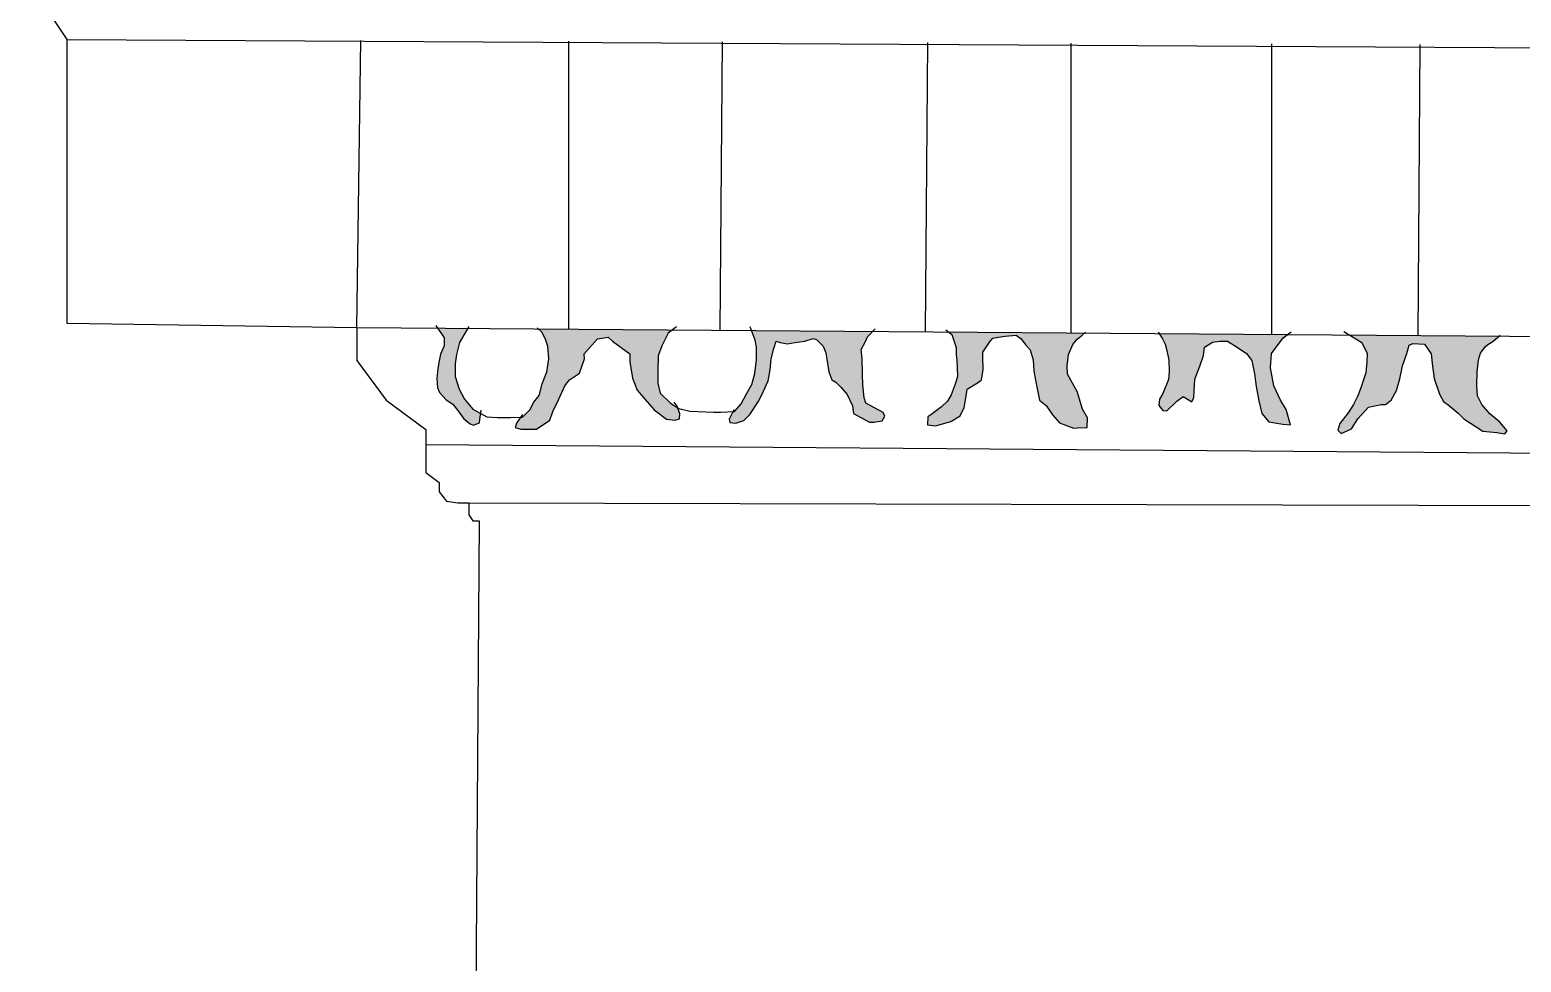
# Model space of a CAD drawing. Header units: millimetres. Extents: x 245 to 515, y 87 to 339.
# Drawn here: x 294.26 to 299.92, y 240.08 to 243.62 of the extents above; entities that cross this region are included whole.
import ezdxf

# ---------------------------------------------------------------- set-up
doc = ezdxf.new("R2010")
doc.units = ezdxf.units.MM
doc.layers.add('çziigi', color=10, linetype='Continuous')

msp = doc.modelspace()

# ---------------------------------------------------------------- hatches: boundary and pattern name
at = {"layer": 'çziigi'}
h = msp.add_hatch(color=256, dxfattribs=at)
h.dxf.hatch_style = 1
h.paths.add_polyline_path([(295.8764, 242.3888), (295.8886, 242.4345), (295.9197, 242.4885), (295.8045, 242.4894), (295.8302, 242.4521), (295.8292, 242.422), (295.8156, 242.3899), (295.8107, 242.3647), (295.8059, 242.3356), (295.802, 242.2977), (295.8049, 242.2628), (295.8117, 242.2444), (295.8379, 242.2162), (295.8632, 242.2007), (295.8855, 242.1716), (295.904, 242.1444), (295.9283, 242.126), (295.9399, 242.1201), (295.9642, 242.1289), (295.9652, 242.1415), (295.9684, 242.1656), (295.9389, 242.1817), (295.9069, 242.2197), (295.8871, 242.2578), (295.8718, 242.305), (295.8718, 242.3537)])
h = msp.add_hatch(color=256, dxfattribs=at)
h.dxf.hatch_style = 1
h.paths.add_polyline_path([(296.4127, 242.4486), (296.4524, 242.4544), (296.4698, 242.4399), (296.5347, 242.3915), (296.5357, 242.3605), (296.5454, 242.2995), (296.5628, 242.254), (296.6016, 242.2095), (296.6277, 242.1785), (296.6742, 242.1437), (296.7071, 242.1389), (296.7236, 242.1447), (296.7246, 242.164), (296.7171, 242.1858), (296.6903, 242.2045), (296.6507, 242.2426), (296.6415, 242.2806), (296.6415, 242.3263), (296.643, 242.3842), (296.6568, 242.4223), (296.6811, 242.4695), (296.6982, 242.4825), (296.1875, 242.4864), (296.2026, 242.4725), (296.2163, 242.4436), (296.2239, 242.4208), (296.227, 242.372), (296.2193, 242.3233), (296.2026, 242.2776), (296.1904, 242.2334), (296.1706, 242.2076), (296.1553, 242.1786), (296.1279, 242.1512), (296.12, 242.1509), (296.1047, 242.1282), (296.0998, 242.1118), (296.1211, 242.105), (296.1802, 242.105), (296.2306, 242.1398), (296.2422, 242.1718), (296.2645, 242.2172), (296.2877, 242.2705), (296.3061, 242.2927), (296.3439, 242.3179), (296.3633, 242.3721), (296.3623, 242.3915)])
h = msp.add_hatch(color=256, dxfattribs=at)
h.dxf.hatch_style = 1
h.paths.add_polyline_path([(301.0862, 242.4102), (301.1005, 242.3777), (301.112, 242.3233), (301.1187, 242.2765), (301.1378, 242.2317), (301.1646, 242.2059), (301.2209, 242.0732), (301.2773, 242.0302), (301.2869, 242.0311), (301.3041, 242.0913), (301.2945, 242.1324), (301.2009, 242.3214), (301.1818, 242.3606), (301.1818, 242.3835), (301.1971, 242.4054), (301.2305, 242.4207), (301.2496, 242.4255), (301.2655, 242.4473), (300.833, 242.4506), (300.8511, 242.4303), (300.9104, 242.3415), (300.9123, 242.3138), (300.8884, 242.2412), (300.8607, 242.1868), (300.8435, 242.16), (300.8272, 242.1285), (300.8349, 242.1209), (300.898, 242.1476), (300.9314, 242.1868), (300.9515, 242.2355), (300.9734, 242.287), (300.9725, 242.3348), (300.9725, 242.3644), (301.0069, 242.3988), (301.0337, 242.4073)])
h.paths.add_polyline_path([(301.7296, 242.4228), (301.7016, 242.4497), (301.6814, 242.4661), (301.6621, 242.4738), (301.6371, 242.4892), (301.6228, 242.4964), (301.6228, 242.4445), (301.5448, 242.4451), (301.5687, 242.4007), (301.5754, 242.3612), (301.5966, 242.3285), (301.6015, 242.2803), (301.5764, 242.2399), (301.5196, 242.1773), (301.5042, 242.1523), (301.5032, 242.1244), (301.5196, 242.109), (301.562, 242.1263), (301.5947, 242.1667), (301.6255, 242.2081), (301.6381, 242.2514), (301.6361, 242.2957), (301.641, 242.3352), (301.666, 242.3246), (301.6699, 242.3025), (301.6939, 242.2967), (301.7199, 242.3535), (301.7305, 242.3987)])
h.paths.add_polyline_path([(301.6228, 242.4964), (301.614, 242.5008), (301.5774, 242.4834), (301.5677, 242.4748), (301.5412, 242.4517), (301.5448, 242.4451), (301.6228, 242.4445)])
h.paths.add_polyline_path([(300.527, 242.3395), (300.5289, 242.3729), (300.5451, 242.4168), (300.5528, 242.4245), (300.5866, 242.4525), (300.0248, 242.4568), (300.0471, 242.4476), (300.0672, 242.417), (300.0853, 242.3836), (300.0977, 242.3521), (300.0996, 242.3187), (300.0882, 242.2652), (300.071, 242.2299), (300.049, 242.185), (300.0242, 242.1363), (300.0232, 242.1172), (300.048, 242.1038), (300.0882, 242.1134), (300.1369, 242.1697), (300.1388, 242.2022), (300.1665, 242.2174), (300.1914, 242.2174), (300.2076, 242.2556), (300.2067, 242.3244), (300.2181, 242.3674), (300.2344, 242.4094), (300.243, 242.4227), (300.264, 242.4294), (300.3022, 242.4332), (300.3481, 242.4246), (300.3672, 242.3998), (300.372, 242.3759), (300.3749, 242.3301), (300.3815, 242.2786), (300.3921, 242.2451), (300.4159, 242.2146), (300.4744, 242.1533), (300.5002, 242.1352), (300.5614, 242.0941), (300.5786, 242.0903), (300.6101, 242.095), (300.6149, 242.1208), (300.5882, 242.1667), (300.5585, 242.2125), (300.5385, 242.2516), (300.5308, 242.2965)])
h.paths.add_polyline_path([(299.7545, 242.3234), (299.7602, 242.3682), (299.7669, 242.394), (299.785, 242.4179), (299.7946, 242.4274), (299.8137, 242.4389), (299.8372, 242.4583), (299.2704, 242.4627), (299.3166, 242.4344), (299.3367, 242.3924), (299.3357, 242.3609), (299.331, 242.3189), (299.3119, 242.2587), (299.3004, 242.2289), (299.2851, 242.1993), (299.265, 242.1668), (299.2325, 242.1267), (299.2249, 242.1009), (299.2383, 242.0885), (299.2765, 242.1067), (299.3013, 242.1439), (299.3415, 242.1888), (299.3892, 242.1993), (299.4064, 242.1993), (299.4284, 242.2155), (299.4485, 242.2518), (299.4609, 242.2967), (299.4705, 242.3454), (299.4877, 242.3931), (299.4963, 242.4246), (299.5097, 242.4304), (299.5546, 242.4284), (299.5794, 242.3912), (299.5851, 242.3444), (299.5909, 242.2976), (299.6119, 242.2384), (299.6272, 242.2107), (299.6444, 242.1983), (299.6826, 242.1659), (299.7036, 242.1449), (299.7764, 242.098), (299.829, 242.0932), (299.8596, 242.0875), (299.8691, 242.099), (299.8405, 242.1324), (299.8032, 242.1639), (299.7717, 242.1992), (299.7554, 242.2317), (299.7535, 242.2699)])
h.paths.add_polyline_path([(299.0173, 242.4517), (299.0337, 242.4645), (298.5456, 242.4682), (298.5575, 242.4505), (298.5689, 242.4285), (298.5756, 242.4046), (298.5833, 242.3674), (298.5842, 242.3244), (298.5823, 242.2939), (298.5603, 242.2404), (298.5479, 242.2194), (298.545, 242.1946), (298.5603, 242.1764), (298.5756, 242.1755), (298.6129, 242.2117), (298.6377, 242.2289), (298.6702, 242.2089), (298.6779, 242.2251), (298.6817, 242.2958), (298.7008, 242.3445), (298.7142, 242.3846), (298.718, 242.417), (298.7486, 242.4361), (298.7772, 242.4399), (298.8059, 242.4399), (298.8422, 242.417), (298.8776, 242.3922), (298.8986, 242.3664), (298.9091, 242.3158), (298.9148, 242.2671), (298.9254, 242.2127), (298.9359, 242.165), (298.9636, 242.1325), (299.0161, 242.1239), (299.0458, 242.122), (299.0286, 242.1802), (299.0075, 242.2156), (298.9817, 242.27), (298.9693, 242.3378), (298.9731, 242.3932)])
h.paths.add_polyline_path([(298.2179, 242.4275), (298.2351, 242.4476), (298.2542, 242.4628), (298.2632, 242.4704), (297.7459, 242.4744), (297.7592, 242.4649), (297.7754, 242.4152), (297.7754, 242.3885), (297.7774, 242.3675), (297.7802, 242.3054), (297.7716, 242.2768), (297.7563, 242.2357), (297.742, 242.2118), (297.7191, 242.1899), (297.6789, 242.1593), (297.6675, 242.1517), (297.6656, 242.1221), (297.6961, 242.1173), (297.7554, 242.1345), (297.7907, 242.1555), (297.8051, 242.188), (297.8127, 242.23), (297.8165, 242.2577), (297.8605, 242.2844), (297.87, 242.292), (297.871, 242.293), (297.8777, 242.3321), (297.8767, 242.3789), (297.8758, 242.398), (297.9016, 242.4353), (297.914, 242.4515), (297.936, 242.4543), (297.9608, 242.4591), (298.0029, 242.4629), (298.022, 242.4486), (298.0401, 242.4247), (298.0564, 242.4066), (298.0679, 242.3684), (298.0707, 242.3274), (298.0765, 242.292), (298.0918, 242.2156), (298.1176, 242.1955), (298.1415, 242.1592), (298.1673, 242.1287), (298.2208, 242.1086), (298.2351, 242.1105), (298.2734, 242.1115), (298.2743, 242.1478), (298.2552, 242.1812), (298.2342, 242.248), (298.2112, 242.291), (298.1979, 242.3139), (298.1969, 242.3464), (298.2017, 242.3893)])
h.paths.add_polyline_path([(297.43, 242.438), (297.4377, 242.4561), (297.4581, 242.4766), (296.9974, 242.4802), (297.0119, 242.4436), (297.0164, 242.4162), (297.0164, 242.369), (297.0103, 242.3172), (296.9982, 242.2746), (296.9783, 242.2395), (296.9585, 242.2015), (296.9326, 242.1725), (296.9269, 242.1722), (296.9131, 242.1429), (296.915, 242.1305), (296.9379, 242.1286), (296.9685, 242.1381), (296.9914, 242.1611), (297.0249, 242.2126), (297.043, 242.2499), (297.0612, 242.289), (297.0679, 242.3301), (297.0726, 242.373), (297.0822, 242.4112), (297.0908, 242.4399), (297.1061, 242.4351), (297.1338, 242.4294), (297.1625, 242.4341), (297.2007, 242.4399), (297.2313, 242.4494), (297.2446, 242.4456), (297.2695, 242.4208), (297.28, 242.395), (297.2867, 242.3549), (297.2915, 242.3234), (297.3029, 242.2928), (297.3173, 242.2842), (297.3364, 242.2651), (297.3603, 242.2374), (297.3813, 242.1945), (297.3851, 242.1649), (297.4453, 242.1315), (297.4625, 242.1324), (297.4941, 242.1372), (297.5046, 242.1544), (297.4979, 242.1687), (297.4319, 242.204), (297.4253, 242.2241), (297.4205, 242.2737), (297.4195, 242.3138), (297.4176, 242.373), (297.4147, 242.4084)])

# ---------------------------------------------------------------- linework, layer by layer
for p, q in [((294.2555, 243.798), (294.3964, 243.5857)), ((294.3964, 243.5857), (294.3964, 242.5077)), ((294.3964, 243.5857), (427.6739, 242.8501)), ((295.4977, 242.4917), (295.5134, 243.5816)), ((296.3039, 242.4855), (296.3039, 243.5787)), ((296.8858, 243.5765), (296.8774, 242.4811)), ((297.6659, 243.5736), (297.6574, 242.4751)), ((298.2126, 242.4708), (298.2126, 243.5716)), ((298.9735, 243.5688), (298.9735, 242.4649)), ((299.5373, 243.5667), (299.5288, 242.4607)), ((294.3964, 242.5077), (295.4977, 242.4917)), ((295.4977, 242.4917), (301.6369, 242.4444)), ((295.4977, 242.4917), (295.4977, 242.3661)), ((295.7981, 242.4986), (295.8302, 242.4521)), ((295.9237, 242.4954), (295.8886, 242.4345)), ((296.2026, 242.4725), (296.1828, 242.4908)), ((296.2163, 242.4436), (296.2026, 242.4725)), ((296.6811, 242.4695), (296.6568, 242.4223)), ((296.7131, 242.4939), (296.6811, 242.4695)), ((297.0119, 242.4436), (296.9921, 242.4939)), ((297.4377, 242.4561), (297.4674, 242.4859)), ((297.7353, 242.482), (297.7592, 242.4649)), ((297.7592, 242.4649), (297.7754, 242.4152)), ((297.9608, 242.4591), (298.0029, 242.4629)), ((298.0029, 242.4629), (298.022, 242.4486)), ((298.2351, 242.4476), (298.2542, 242.4628)), ((298.2542, 242.4628), (298.2667, 242.4734)), ((298.5422, 242.4734), (298.5575, 242.4505)), ((299.0173, 242.4517), (299.0478, 242.4755)), ((299.2478, 242.4764), (299.3166, 242.4344)), ((299.8137, 242.4389), (299.8414, 242.4618)), ((295.8292, 242.422), (295.8156, 242.3899)), ((295.8302, 242.4521), (295.8292, 242.422)), ((295.8886, 242.4345), (295.8764, 242.3888)), ((296.2239, 242.4208), (296.2163, 242.4436)), ((296.227, 242.372), (296.2239, 242.4208)), ((296.3623, 242.3915), (296.4127, 242.4486)), ((296.4127, 242.4486), (296.4524, 242.4544)), ((296.4524, 242.4544), (296.4698, 242.4399)), ((296.4698, 242.4399), (296.5347, 242.3915)), ((296.6568, 242.4223), (296.643, 242.3842)), ((297.0164, 242.4162), (297.0119, 242.4436)), ((297.0164, 242.369), (297.0164, 242.4162)), ((297.0726, 242.373), (297.0822, 242.4112)), ((297.0822, 242.4112), (297.0908, 242.4399)), ((297.0908, 242.4399), (297.1061, 242.4351)), ((297.1061, 242.4351), (297.1338, 242.4294)), ((297.1338, 242.4294), (297.1625, 242.4341)), ((297.1625, 242.4341), (297.2007, 242.4399)), ((297.2007, 242.4399), (297.2313, 242.4494)), ((297.2313, 242.4494), (297.2446, 242.4456)), ((297.2446, 242.4456), (297.2695, 242.4208)), ((297.2695, 242.4208), (297.28, 242.395)), ((297.4147, 242.4084), (297.43, 242.438)), ((297.4176, 242.373), (297.4147, 242.4084)), ((297.43, 242.438), (297.4377, 242.4561)), ((297.7754, 242.4152), (297.7754, 242.3885)), ((297.8758, 242.398), (297.9016, 242.4353)), ((297.9016, 242.4353), (297.914, 242.4515)), ((297.914, 242.4515), (297.936, 242.4543)), ((297.936, 242.4543), (297.9608, 242.4591)), ((298.022, 242.4486), (298.0401, 242.4247)), ((298.0401, 242.4247), (298.0564, 242.4066)), ((298.0564, 242.4066), (298.0679, 242.3684)), ((298.2017, 242.3893), (298.2179, 242.4275)), ((298.2179, 242.4275), (298.2351, 242.4476)), ((298.5575, 242.4505), (298.5689, 242.4285)), ((298.5689, 242.4285), (298.5756, 242.4046)), ((298.5756, 242.4046), (298.5833, 242.3674)), ((298.7142, 242.3846), (298.718, 242.417)), ((298.718, 242.417), (298.7486, 242.4361)), ((298.7486, 242.4361), (298.7772, 242.4399)), ((298.7772, 242.4399), (298.8059, 242.4399)), ((298.8059, 242.4399), (298.8422, 242.417)), ((298.8422, 242.417), (298.8776, 242.3922)), ((298.9731, 242.3932), (299.0173, 242.4517)), ((299.3166, 242.4344), (299.3367, 242.3924)), ((299.4877, 242.3931), (299.4963, 242.4246)), ((299.4963, 242.4246), (299.5097, 242.4304)), ((299.5097, 242.4304), (299.5546, 242.4284)), ((299.5546, 242.4284), (299.5794, 242.3912)), ((299.7669, 242.394), (299.785, 242.4179)), ((299.785, 242.4179), (299.7946, 242.4274)), ((299.7946, 242.4274), (299.8137, 242.4389)), ((295.4977, 242.3661), (295.6094, 242.2159)), ((295.8107, 242.3647), (295.8059, 242.3356)), ((295.8156, 242.3899), (295.8107, 242.3647)), ((295.8764, 242.3888), (295.8718, 242.3537)), ((295.8718, 242.3537), (295.8718, 242.305)), ((296.2193, 242.3233), (296.227, 242.372)), ((296.3439, 242.3179), (296.3633, 242.3721)), ((296.3633, 242.3721), (296.3623, 242.3915)), ((296.5347, 242.3915), (296.5357, 242.3605)), ((296.5357, 242.3605), (296.5454, 242.2995)), ((296.643, 242.3842), (296.6415, 242.3263)), ((297.0103, 242.3172), (297.0164, 242.369)), ((297.0679, 242.3301), (297.0726, 242.373)), ((297.28, 242.395), (297.2867, 242.3549)), ((297.2867, 242.3549), (297.2915, 242.3234)), ((297.4195, 242.3138), (297.4176, 242.373)), ((297.7754, 242.3885), (297.7774, 242.3675)), ((297.7774, 242.3675), (297.7802, 242.3054)), ((297.8767, 242.3789), (297.8758, 242.398)), ((297.8777, 242.3321), (297.8767, 242.3789)), ((298.0679, 242.3684), (298.0707, 242.3274)), ((298.1969, 242.3464), (298.2017, 242.3893)), ((298.5833, 242.3674), (298.5842, 242.3244)), ((298.7008, 242.3445), (298.7142, 242.3846)), ((298.8776, 242.3922), (298.8986, 242.3664)), ((298.8986, 242.3664), (298.9091, 242.3158)), ((298.9693, 242.3378), (298.9731, 242.3932)), ((299.3357, 242.3609), (299.331, 242.3189)), ((299.3367, 242.3924), (299.3357, 242.3609)), ((299.4705, 242.3454), (299.4877, 242.3931)), ((299.5794, 242.3912), (299.5851, 242.3444)), ((299.7545, 242.3234), (299.7602, 242.3682)), ((299.7602, 242.3682), (299.7669, 242.394)), ((295.8059, 242.3356), (295.802, 242.2977)), ((295.802, 242.2977), (295.8049, 242.2628)), ((295.8718, 242.305), (295.8871, 242.2578)), ((296.2026, 242.2776), (296.2193, 242.3233)), ((296.2877, 242.2705), (296.3061, 242.2927)), ((296.3061, 242.2927), (296.3439, 242.3179)), ((296.5454, 242.2995), (296.5628, 242.254)), ((296.6415, 242.3263), (296.6415, 242.2806)), ((296.9982, 242.2746), (297.0103, 242.3172)), ((297.0612, 242.289), (297.0679, 242.3301)), ((297.2915, 242.3234), (297.3029, 242.2928)), ((297.3029, 242.2928), (297.3173, 242.2842)), ((297.4205, 242.2737), (297.4195, 242.3138)), ((297.7802, 242.3054), (297.7716, 242.2768)), ((297.8605, 242.2844), (297.87, 242.292)), ((297.87, 242.292), (297.871, 242.293)), ((297.871, 242.293), (297.8777, 242.3321)), ((298.0707, 242.3274), (298.0765, 242.292)), ((298.0765, 242.292), (298.0918, 242.2156)), ((298.1979, 242.3139), (298.1969, 242.3464)), ((298.2112, 242.291), (298.1979, 242.3139)), ((298.2342, 242.248), (298.2112, 242.291)), ((298.5823, 242.2939), (298.5603, 242.2404)), ((298.5842, 242.3244), (298.5823, 242.2939)), ((298.6779, 242.2251), (298.6817, 242.2958)), ((298.6817, 242.2958), (298.7008, 242.3445)), ((298.9091, 242.3158), (298.9148, 242.2671)), ((298.9817, 242.27), (298.9693, 242.3378)), ((299.331, 242.3189), (299.3119, 242.2587)), ((299.4485, 242.2518), (299.4609, 242.2967)), ((299.4609, 242.2967), (299.4705, 242.3454)), ((299.5851, 242.3444), (299.5909, 242.2976)), ((299.5909, 242.2976), (299.6119, 242.2384)), ((299.7535, 242.2699), (299.7545, 242.3234)), ((295.8049, 242.2628), (295.8117, 242.2444)), ((295.8117, 242.2444), (295.8379, 242.2162)), ((295.8871, 242.2578), (295.9069, 242.2197)), ((296.1904, 242.2334), (296.2026, 242.2776)), ((296.2645, 242.2172), (296.2877, 242.2705)), ((296.5628, 242.254), (296.6016, 242.2095)), ((296.6415, 242.2806), (296.6507, 242.2426)), ((296.6507, 242.2426), (296.6903, 242.2045)), ((296.9585, 242.2015), (296.9783, 242.2395)), ((296.9783, 242.2395), (296.9982, 242.2746)), ((297.0249, 242.2126), (297.043, 242.2499)), ((297.043, 242.2499), (297.0612, 242.289)), ((297.3173, 242.2842), (297.3364, 242.2651)), ((297.3364, 242.2651), (297.3603, 242.2374)), ((297.3603, 242.2374), (297.3813, 242.1945)), ((297.4253, 242.2241), (297.4205, 242.2737)), ((297.7563, 242.2357), (297.742, 242.2118)), ((297.7716, 242.2768), (297.7563, 242.2357)), ((297.8127, 242.23), (297.8165, 242.2577)), ((297.8165, 242.2577), (297.8605, 242.2844)), ((298.2552, 242.1812), (298.2342, 242.248)), ((298.5603, 242.2404), (298.5479, 242.2194)), ((298.9148, 242.2671), (298.9254, 242.2127)), ((299.0075, 242.2156), (298.9817, 242.27)), ((299.3119, 242.2587), (299.3004, 242.2289)), ((299.4284, 242.2155), (299.4485, 242.2518)), ((299.6119, 242.2384), (299.6272, 242.2107)), ((299.7554, 242.2317), (299.7535, 242.2699)), ((295.6094, 242.2159), (295.7598, 242.104)), ((295.8379, 242.2162), (295.8632, 242.2007)), ((295.8632, 242.2007), (295.8855, 242.1716)), ((295.9069, 242.2197), (295.9389, 242.1817)), ((295.9389, 242.1817), (295.9923, 242.1527)), ((295.9652, 242.1415), (295.97, 242.1774)), ((296.1279, 242.1512), (296.1553, 242.1786)), ((296.1553, 242.1786), (296.1706, 242.2076)), ((296.1706, 242.2076), (296.1904, 242.2334)), ((296.2422, 242.1718), (296.2645, 242.2172)), ((296.6016, 242.2095), (296.6277, 242.1785)), ((296.6277, 242.1785), (296.6742, 242.1437)), ((296.6903, 242.2045), (296.7208, 242.1832)), ((296.7149, 242.1921), (296.7033, 242.2076)), ((296.7246, 242.164), (296.7149, 242.1921)), ((296.7208, 242.1832), (296.7634, 242.174)), ((296.9303, 242.1792), (296.9131, 242.1429)), ((296.9326, 242.1725), (296.9585, 242.2015)), ((296.9914, 242.1611), (297.0249, 242.2126)), ((297.3813, 242.1945), (297.3851, 242.1649)), ((297.4319, 242.204), (297.4253, 242.2241)), ((297.4979, 242.1687), (297.4319, 242.204)), ((297.7191, 242.1899), (297.6789, 242.1593)), ((297.742, 242.2118), (297.7191, 242.1899)), ((297.7907, 242.1555), (297.8051, 242.188)), ((297.8051, 242.188), (297.8127, 242.23)), ((298.0918, 242.2156), (298.1176, 242.1955)), ((298.1176, 242.1955), (298.1415, 242.1592)), ((298.2743, 242.1478), (298.2552, 242.1812)), ((298.5479, 242.2194), (298.545, 242.1946)), ((298.545, 242.1946), (298.5603, 242.1764)), ((298.5756, 242.1755), (298.6129, 242.2117)), ((298.6129, 242.2117), (298.6377, 242.2289)), ((298.6377, 242.2289), (298.6702, 242.2089)), ((298.6702, 242.2089), (298.6779, 242.2251)), ((298.9254, 242.2127), (298.9359, 242.165)), ((299.0286, 242.1802), (299.0075, 242.2156)), ((299.0458, 242.122), (299.0286, 242.1802)), ((299.2851, 242.1993), (299.265, 242.1668)), ((299.3004, 242.2289), (299.2851, 242.1993)), ((299.3013, 242.1439), (299.3415, 242.1888)), ((299.3415, 242.1888), (299.3892, 242.1993)), ((299.3892, 242.1993), (299.4064, 242.1993)), ((299.4064, 242.1993), (299.4284, 242.2155)), ((299.6272, 242.2107), (299.6444, 242.1983)), ((299.6444, 242.1983), (299.6826, 242.1659)), ((299.7717, 242.1992), (299.7554, 242.2317)), ((299.8032, 242.1639), (299.7717, 242.1992)), ((295.8855, 242.1716), (295.904, 242.1444)), ((295.904, 242.1444), (295.9283, 242.126)), ((295.9283, 242.126), (295.9399, 242.1201)), ((295.9399, 242.1201), (295.9642, 242.1289)), ((295.9642, 242.1289), (295.9652, 242.1415)), ((295.9923, 242.1527), (296.0319, 242.1497)), ((296.0319, 242.1497), (296.0822, 242.1497)), ((296.0822, 242.1497), (296.1279, 242.1512)), ((296.1047, 242.1282), (296.0998, 242.1118)), ((296.1269, 242.1611), (296.1047, 242.1282)), ((296.1802, 242.105), (296.2306, 242.1398)), ((296.2306, 242.1398), (296.2422, 242.1718)), ((296.6742, 242.1437), (296.7071, 242.1389)), ((296.7071, 242.1389), (296.7236, 242.1447)), ((296.7236, 242.1447), (296.7246, 242.164)), ((296.7634, 242.174), (296.8549, 242.1695)), ((296.8549, 242.1695), (296.8808, 242.1695)), ((296.8808, 242.1695), (296.9326, 242.1725)), ((296.9131, 242.1429), (296.915, 242.1305)), ((296.915, 242.1305), (296.9379, 242.1286)), ((296.9379, 242.1286), (296.9685, 242.1381)), ((296.9685, 242.1381), (296.9914, 242.1611)), ((297.3851, 242.1649), (297.4453, 242.1315)), ((297.4453, 242.1315), (297.4625, 242.1324)), ((297.4625, 242.1324), (297.4941, 242.1372)), ((297.4941, 242.1372), (297.5046, 242.1544)), ((297.5046, 242.1544), (297.4979, 242.1687)), ((297.6675, 242.1517), (297.6656, 242.1221)), ((297.6656, 242.1221), (297.6961, 242.1173)), ((297.6789, 242.1593), (297.6675, 242.1517)), ((297.6961, 242.1173), (297.7554, 242.1345)), ((297.7554, 242.1345), (297.7907, 242.1555)), ((298.1415, 242.1592), (298.1673, 242.1287)), ((298.1673, 242.1287), (298.2208, 242.1086)), ((298.2734, 242.1115), (298.2743, 242.1478)), ((298.5603, 242.1764), (298.5756, 242.1755)), ((298.9359, 242.165), (298.9636, 242.1325)), ((298.9636, 242.1325), (299.0161, 242.1239)), ((299.0161, 242.1239), (299.0458, 242.122)), ((299.2325, 242.1267), (299.2249, 242.1009)), ((299.265, 242.1668), (299.2325, 242.1267)), ((299.2765, 242.1067), (299.3013, 242.1439)), ((299.6826, 242.1659), (299.7036, 242.1449)), ((299.7036, 242.1449), (299.7764, 242.098)), ((299.8405, 242.1324), (299.8032, 242.1639)), ((299.8691, 242.099), (299.8405, 242.1324)), ((295.7598, 242.104), (295.7598, 241.9889)), ((296.0998, 242.1118), (296.1211, 242.105)), ((296.1211, 242.105), (296.1802, 242.105)), ((298.2208, 242.1086), (298.2351, 242.1105)), ((298.2351, 242.1105), (298.2734, 242.1115)), ((299.2249, 242.1009), (299.2383, 242.0885)), ((299.2383, 242.0885), (299.2765, 242.1067)), ((299.7764, 242.098), (299.829, 242.0932)), ((299.829, 242.0932), (299.8596, 242.0875)), ((299.8596, 242.0875), (299.8691, 242.099)), ((295.7598, 242.0464), (427.6372, 241.0658)), ((295.7598, 241.9889), (295.7598, 241.9409)), ((295.7598, 241.9409), (295.811, 241.9025)), ((295.811, 241.9025), (295.811, 241.8672)), ((295.811, 241.8672), (295.8391, 241.8315)), ((295.8391, 241.8315), (295.8822, 241.8252)), ((295.8822, 241.8252), (295.9237, 241.8252)), ((295.9237, 241.8252), (295.9237, 241.7798)), ((295.9237, 241.8252), (301.7629, 241.8112)), ((295.9237, 241.7798), (295.9386, 241.7571)), ((295.9386, 241.7571), (295.9628, 241.7571)), ((295.9628, 241.7571), (295.9399, 238.5887))]:
    msp.add_line(p, q, dxfattribs=at)

doc.saveas('drawing.dxf')
